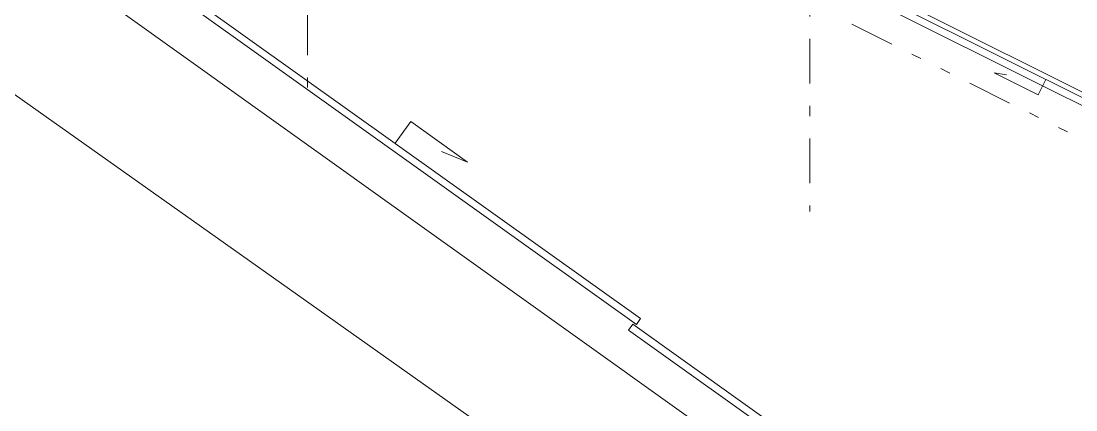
# Model space of a CAD drawing. Header units: metres. Extents: x -45 to 1930, y -347 to 488.
# Drawn here: x -26.3 to -15.81, y -36.98 to -33.11 of the extents above; entities that cross this region are included whole.
import ezdxf

# ---------------------------------------------------------------- set-up
doc = ezdxf.new("R2010")
doc.units = ezdxf.units.M
doc.linetypes.add('GETRENNT', pattern=[31.75, 12.7, -6.35, 0, -6.35, 0, -6.35])
doc.linetypes.add('ČERCHOVANÁ', pattern=[25.4, 12.7, -6.35, 0, -6.35])
doc.layers.add('FLOATINGWINDOWS', color=2, linetype='Continuous', plot=False)
for name, color, linetype in [('OSA', 7, 'ČERCHOVANÁ'), ('srafy sklo', 252, 'Continuous'), ('SRAFY-TERÉN', 252, 'Continuous'), ('ZDIVO', 1, 'Continuous')]:
    doc.layers.add(name, color=color, linetype=linetype)

msp = doc.modelspace()

# ---------------------------------------------------------------- linework, layer by layer
at = {"linetype": 'Continuous', "lineweight": 0}
msp.add_line((-29.879885, -31.355101), (-16.45977, -40.849548), dxfattribs=at)
at = {"layer": 'FLOATINGWINDOWS', "linetype": 'Continuous', "lineweight": 0, "flags": 128}
msp.add_lwpolyline([(-23.602857, -30.027423), (-23.602857, -17.752723), (-19.552857, -17.757673), (-19.559079, -15.157688), (-13.302857, -15.157688), (-13.302857, -35.166604)], close=True, dxfattribs=at)
at = {"layer": 'OSA', "color": 253, "lineweight": 0, "ltscale": 0.035}
for p, q in [((-18.452857, -7.572646), (-18.452857, -35.004513)), ((-23.452857, -8.27749), (-23.452857, -33.800245))]:
    msp.add_line(p, q, dxfattribs=at)
at = {"layer": 'srafy sklo', "linetype": 'Continuous', "lineweight": 0}
for p, q in [((-16.18034, -33.841732), (-16.620626, -33.622051)), ((-16.620626, -33.622051), (-16.49606, -33.644399)), ((-16.103941, -33.688612), (-16.18034, -33.841732))]:
    msp.add_line(p, q, dxfattribs=at)
msp.add_lwpolyline([(-18.571926, -32.457212), (-13.635956, -34.920013), (-13.613633, -34.875272), (-18.549603, -32.412472)], close=True, dxfattribs=at)
at = {"layer": 'SRAFY-TERÉN', "linetype": 'Continuous', "lineweight": 0}
for p, q in [((-22.579858, -34.324942), (-22.424737, -34.107896)), ((-22.424737, -34.107896), (-21.860169, -34.511388)), ((-21.860169, -34.511388), (-22.117775, -34.406174))]:
    msp.add_line(p, q, dxfattribs=at)
for points in [[(-25.020591, -32.580574), (-20.139124, -36.069311), (-20.179826, -36.126261), (-25.061293, -32.637524)], [(-20.215813, -36.125602), (-15.334347, -39.614339), (-15.375049, -39.671289), (-20.256515, -36.182553)]]:
    msp.add_lwpolyline(points, close=True, dxfattribs=at)
at = {"layer": 'ZDIVO', "linetype": 'GETRENNT', "lineweight": 0, "ltscale": 0.035}
msp.add_line((-23.902857, -30.213007), (-11.953377, -36.175196), dxfattribs=at)
at = {"layer": 'ZDIVO', "linetype": 'Continuous', "lineweight": 0, "flags": 128}
msp.add_lwpolyline([(-5.97027, -46.833055), (-29.112597, -30.29346), (-29.55417, -30.019693), (-29.644766, 7.836083), (-25.570115, 7.633634), (-15.169849, 7.416588), (1.059107, 6.497163), (-0.53726, -9.17884), (-2.824459, -21.436195), (-4.420714, -30.444402), (-5.862425, -42.7286)], close=True, dxfattribs=at)

doc.saveas('drawing.dxf')
